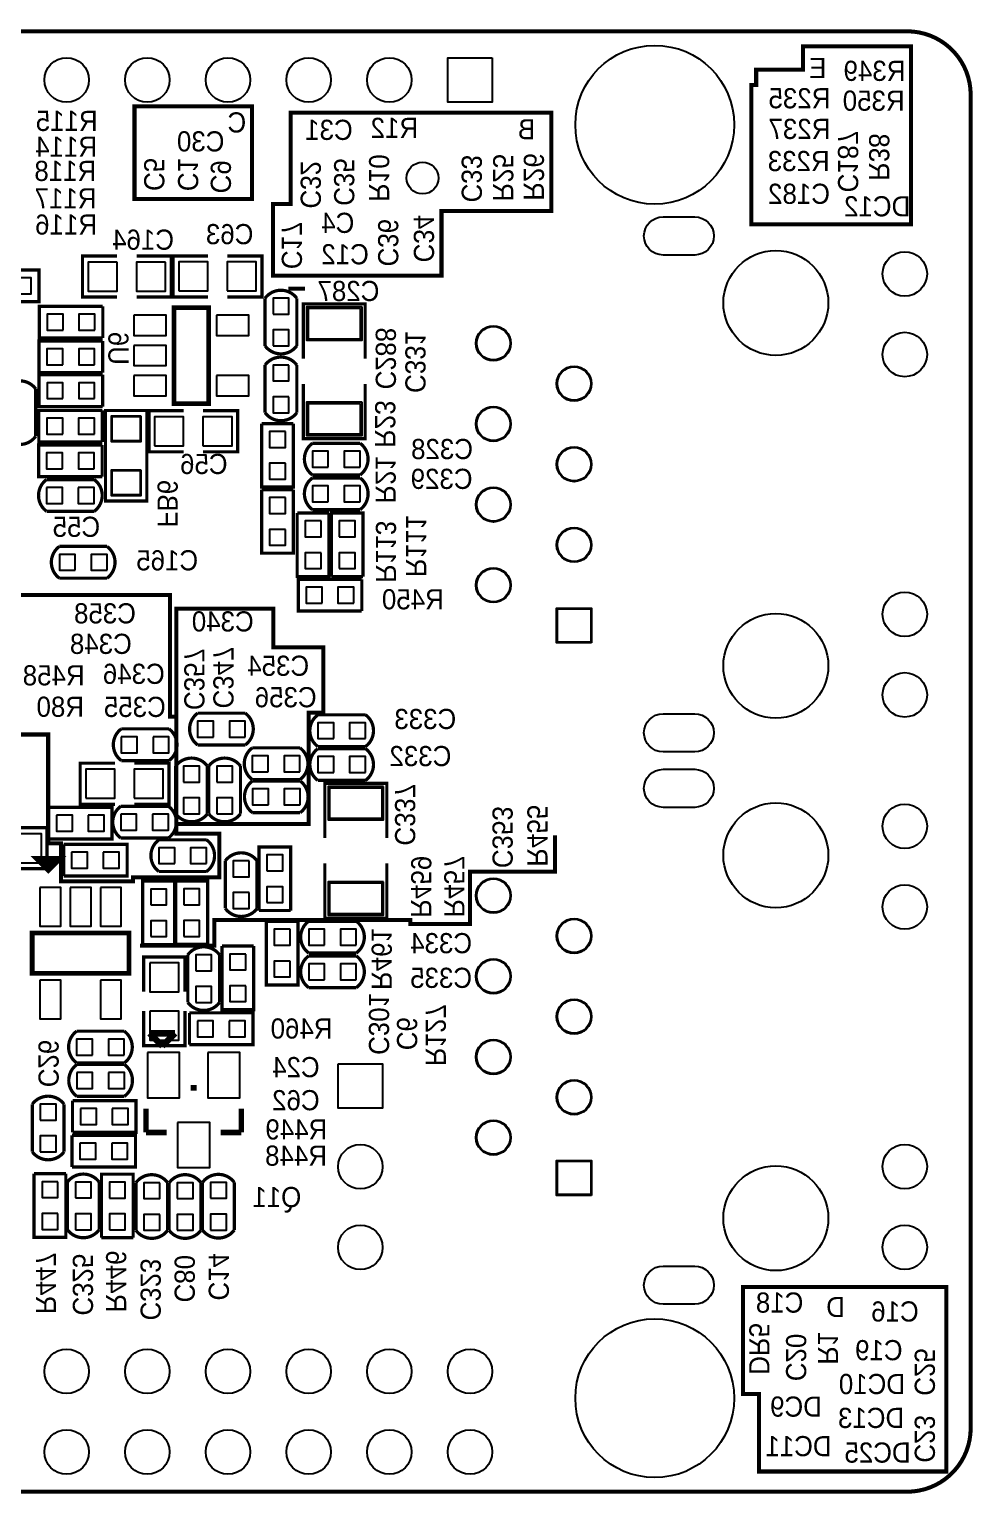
# Model space of a CAD drawing. Extents: x -35 to 92, y 44 to 90.
# Drawn here: x 62.47 to 92.17, y 43.88 to 90.01 of the extents above; entities that cross this region are included whole.
import ezdxf
from ezdxf.enums import TextEntityAlignment as Align

# ---------------------------------------------------------------- set-up
doc = ezdxf.new("R2010")
doc.units = 0
doc.header["$MEASUREMENT"] = 0
for name, color, linetype in [('BG_OUTLINE', 254, 'CONTINUOUS'), ('BG_SILKSCREEN_BOTTOM', 85, 'CONTINUOUS'), ('PG_SILKSCREEN_BOTTOM', 171, 'CONTINUOUS'), ('PIN_BOTTOM', 5, 'CONTINUOUS'), ('PIN_PASTEMASK_BOTTOM', 85, 'CONTINUOUS'), ('RD_SILKSCREEN_BOTTOM', 142, 'CONTINUOUS')]:
    doc.layers.add(name, color=color, linetype=linetype)

msp = doc.modelspace()

# ---------------------------------------------------------------- linework, layer by layer
at = {"layer": 'BG_OUTLINE', "const_width": 0.127}
msp.add_lwpolyline([(39.105, 89.948), (90.105, 89.948, -0.414214), (92.105, 87.948), (92.105, 45.948, -0.414214), (90.105, 43.948), (39.105, 43.948, -0.414214), (37.105, 45.948), (37.105, 87.948, -0.414214), (39.105, 89.948)], format="xyb", dxfattribs=at)
msp.add_lwpolyline([(90.105, 89.948), (39.105, 89.948)], dxfattribs=at)
at = {"layer": 'BG_SILKSCREEN_BOTTOM', "const_width": 0.127}
for points in [[(85.352, 88.259), (85.2, 88.259), (85.2, 83.865), (90.229, 83.865), (90.229, 89.478), (86.825, 89.478), (86.825, 88.742), (85.352, 88.742), (85.352, 88.259)], [(66.747, 87.586), (69.477, 87.586), (69.477, 84.665), (65.782, 84.665), (65.782, 87.586), (66.747, 87.586)], [(72.881, 87.383), (78.901, 87.383), (78.901, 84.284), (75.446, 84.284), (75.446, 82.252), (70.138, 82.252), (70.138, 84.513), (70.696, 84.513), (70.696, 87.383), (72.881, 87.383)], [(70.62, 81.846), (71.154, 81.846)], [(68.068, 63.304), (65.731, 63.304), (65.731, 63.177), (63.47, 63.177), (63.47, 64.37), (63.064, 64.37), (63.064, 67.799), (61.743, 67.799), (61.743, 72.194), (66.899, 72.194), (66.899, 68.358), (67.102, 68.358), (67.102, 64.675), (68.449, 64.675), (68.449, 63.304), (68.068, 63.304)], [(67.28, 71.762), (70.15, 71.762), (70.15, 70.543), (71.725, 70.543), (71.725, 68.485), (71.268, 68.485), (71.268, 64.98), (67.102, 64.98), (67.102, 71.762), (67.28, 71.762)], [(65.959, 61.145), (68.296, 61.145), (68.296, 61.957), (74.468, 61.957), (74.468, 61.83), (76.348, 61.83), (76.348, 63.481), (79.015, 63.481), (79.015, 64.624)], [(85.213, 50.4), (91.334, 50.4), (91.334, 44.584), (85.441, 44.584), (85.441, 47.022), (84.933, 47.022), (84.933, 50.4), (85.213, 50.4)]]:
    msp.add_lwpolyline(points, dxfattribs=at)
at = {"layer": 'PG_SILKSCREEN_BOTTOM'}
for points, const_width in [([(65.236, 81.576), (64.144, 81.576), (64.144, 82.872), (65.236, 82.872)], 0.102), ([(65.846, 81.576), (66.938, 81.576), (66.938, 82.872), (65.846, 82.872)], 0.102), ([(68.091, 82.874), (66.999, 82.874), (66.999, 81.578), (68.091, 81.578)], 0.102), ([(68.7, 82.874), (69.793, 82.874), (69.793, 81.578), (68.7, 81.578)], 0.102), ([(60.775, 82.43), (62.775, 82.43), (62.775, 81.431), (60.775, 81.431)], 0.102), ([(64.784, 80.289), (62.784, 80.289), (62.784, 81.289), (64.784, 81.289)], 0.102), ([(64.784, 81.289), (64.784, 80.289)], 0.102), ([(67.022, 78.223), (68.114, 78.223), (68.114, 81.246), (67.022, 81.246), (67.022, 78.223)], 0.15), ([(69.892, 80.04), (69.892, 81.54)], 0.102), ([(70.891, 81.54), (70.891, 80.04)], 0.102), ([(73.045, 79.64), (73.045, 81.365), (71.095, 81.365), (71.095, 79.64)], 0.1), ([(64.777, 79.197), (62.777, 79.197), (62.777, 80.197), (64.777, 80.197)], 0.102), ([(64.777, 80.197), (64.777, 79.197)], 0.102), ([(69.892, 77.935), (69.892, 79.435)], 0.102), ([(70.892, 79.435), (70.892, 77.935)], 0.102), ([(64.778, 78.13), (62.778, 78.13), (62.778, 79.13), (64.778, 79.13)], 0.102), ([(64.778, 79.13), (64.778, 78.13)], 0.102), ([(71.095, 78.84), (71.095, 77.115), (73.045, 77.115), (73.045, 78.84)], 0.1), ([(62.669, 78.687), (62.669, 77.187)], 0.102), ([(64.771, 77.013), (62.771, 77.013), (62.771, 78.012), (64.771, 78.012)], 0.102), ([(64.771, 78.012), (64.771, 77.013)], 0.102), ([(64.868, 78.005), (64.868, 75.155), (66.168, 75.155), (66.168, 78.005), (64.868, 78.005)], 0.1), ([(67.329, 77.997), (66.237, 77.997), (66.237, 76.702), (67.329, 76.702)], 0.102), ([(67.938, 77.997), (69.031, 77.997), (69.031, 76.702), (67.938, 76.702)], 0.102), ([(69.784, 77.591), (70.784, 77.591)], 0.102), ([(70.784, 77.591), (70.784, 75.591), (69.784, 75.591), (69.784, 77.591)], 0.102), ([(64.765, 75.92), (62.765, 75.92), (62.765, 76.92), (64.765, 76.92)], 0.102), ([(64.765, 76.92), (64.765, 75.92)], 0.102), ([(71.383, 76.973), (72.883, 76.973)], 0.102), ([(63.013, 75.829), (64.513, 75.829)], 0.102), ([(72.883, 75.974), (71.383, 75.974)], 0.102), ([(71.383, 75.881), (72.883, 75.881)], 0.102), ([(69.784, 75.51), (70.784, 75.51)], 0.102), ([(70.784, 75.51), (70.784, 73.51), (69.784, 73.51), (69.784, 75.51)], 0.102), ([(64.513, 74.829), (63.013, 74.829)], 0.102), ([(70.904, 74.776), (71.903, 74.776)], 0.102), ([(71.903, 74.776), (71.903, 72.776), (70.904, 72.776), (70.904, 74.776)], 0.102), ([(72.883, 74.881), (71.383, 74.881)], 0.102), ([(71.979, 72.774), (71.979, 74.774), (72.978, 74.774), (72.978, 72.774)], 0.102), ([(63.417, 73.722), (64.917, 73.722)], 0.102), ([(64.917, 72.722), (63.417, 72.722)], 0.102), ([(72.937, 71.686), (70.937, 71.686), (70.937, 72.685), (72.937, 72.685)], 0.102), ([(72.978, 72.774), (71.979, 72.774)], 0.102), ([(72.937, 72.685), (72.937, 71.686)], 0.102), ([(67.769, 68.47), (69.269, 68.47)], 0.102), ([(71.554, 68.419), (73.054, 68.419)], 0.102), ([(65.367, 67.976), (66.867, 67.976)], 0.102), ([(69.269, 67.47), (67.769, 67.47)], 0.102), ([(69.49, 67.378), (70.99, 67.378)], 0.102), ([(73.054, 67.419), (71.554, 67.419)], 0.102), ([(71.554, 67.352), (73.054, 67.352)], 0.102), ([(65.165, 66.895), (64.073, 66.895), (64.073, 65.6), (65.165, 65.6)], 0.102), ([(66.867, 66.977), (65.367, 66.977)], 0.102), ([(65.774, 66.895), (66.867, 66.895), (66.867, 65.6), (65.774, 65.6)], 0.102), ([(67.078, 65.302), (67.078, 66.803)], 0.102), ([(68.078, 66.803), (68.078, 65.302)], 0.102), ([(68.119, 65.302), (68.119, 66.803)], 0.102), ([(69.119, 66.803), (69.119, 65.302)], 0.102), ([(70.99, 66.378), (69.49, 66.378)], 0.102), ([(69.496, 66.336), (70.996, 66.336)], 0.102), ([(73.054, 66.353), (71.554, 66.353)], 0.102), ([(73.725, 64.536), (73.725, 66.261), (71.775, 66.261), (71.775, 64.536)], 0.1), ([(63.075, 64.508), (63.075, 65.508)], 0.102), ([(63.075, 65.508), (65.075, 65.508), (65.075, 64.508), (63.075, 64.508)], 0.102), ([(65.349, 65.538), (66.849, 65.538)], 0.102), ([(70.996, 65.337), (69.496, 65.337)], 0.102), ([(61.939, 64.864), (63.031, 64.864), (63.031, 63.569), (61.939, 63.569)], 0.102), ([(66.849, 64.538), (65.349, 64.538)], 0.102), ([(63.551, 63.34), (63.551, 64.339)], 0.102), ([(63.551, 64.339), (65.551, 64.339), (65.551, 63.34), (63.551, 63.34)], 0.102), ([(66.55, 64.482), (68.05, 64.482)], 0.102), ([(69.699, 62.254), (69.699, 64.254), (70.699, 64.254), (70.699, 62.254)], 0.102), ([(63.071, 63.514), (62.69, 63.895), (63.452, 63.895), (63.071, 63.514), (62.817, 63.768), (63.325, 63.768), (63.198, 63.641), (62.944, 63.641)], 0.152), ([(68.642, 62.319), (68.642, 63.82)], 0.102), ([(69.641, 63.82), (69.641, 62.319)], 0.102), ([(71.775, 63.736), (71.775, 62.011), (73.725, 62.011), (73.725, 63.736)], 0.1), ([(66.041, 61.181), (66.041, 63.181), (67.041, 63.181), (67.041, 61.181)], 0.102), ([(68.05, 63.482), (66.55, 63.482)], 0.102), ([(67.083, 61.187), (67.083, 63.187), (68.082, 63.187), (68.082, 61.187)], 0.102), ([(70.699, 62.254), (69.699, 62.254)], 0.102), ([(69.932, 61.912), (70.932, 61.912)], 0.102), ([(70.932, 61.912), (70.932, 59.912), (69.932, 59.912), (69.932, 61.912)], 0.102), ([(71.265, 61.917), (72.765, 61.917)], 0.102), ([(62.563, 60.275), (65.611, 60.275), (65.611, 61.545), (62.563, 61.545), (62.563, 60.275)], 0.152), ([(67.041, 61.181), (66.041, 61.181)], 0.102), ([(68.082, 61.187), (67.083, 61.187)], 0.102), ([(67.46, 59.359), (67.46, 60.859)], 0.102), ([(68.46, 60.859), (68.46, 59.359)], 0.102), ([(68.535, 61.134), (69.535, 61.134)], 0.102), ([(69.535, 61.134), (69.535, 59.134), (68.535, 59.134), (68.535, 61.134)], 0.102), ([(72.765, 60.917), (71.265, 60.917)], 0.102), ([(67.369, 59.697), (67.369, 60.789), (66.074, 60.789), (66.074, 59.697)], 0.102), ([(71.265, 60.825), (72.765, 60.825)], 0.102), ([(72.765, 59.825), (71.265, 59.825)], 0.102), ([(67.369, 59.087), (67.369, 57.995), (66.074, 57.995), (66.074, 59.087)], 0.102), ([(67.513, 58.031), (67.513, 59.031)], 0.102), ([(67.513, 59.031), (69.513, 59.031), (69.513, 58.031), (67.513, 58.031)], 0.102), ([(63.96, 58.453), (65.46, 58.453)], 0.102), ([(66.258, 58.386), (67.058, 58.386)], 0.2), ([(66.658, 57.986), (66.258, 58.386)], 0.2), ([(67.058, 58.386), (66.658, 57.986)], 0.2), ([(65.46, 57.453), (63.96, 57.453)], 0.102), ([(63.965, 57.403), (65.465, 57.403)], 0.102), ([(67.545, 56.666), (67.744, 56.666)], 0.178), ([(63.831, 55.267), (63.831, 56.266)], 0.102), ([(63.831, 56.266), (65.831, 56.266), (65.831, 55.267), (63.831, 55.267)], 0.102), ([(65.465, 56.403), (63.965, 56.403)], 0.102), ([(62.564, 54.654), (62.564, 56.154)], 0.102), ([(63.564, 56.154), (63.564, 54.654)], 0.102), ([(66.144, 56.015), (66.144, 55.266)], 0.178), ([(69.145, 55.266), (69.145, 56.015)], 0.178), ([(66.144, 55.266), (66.794, 55.266)], 0.178), ([(68.495, 55.266), (69.145, 55.266)], 0.178), ([(63.814, 54.175), (63.814, 55.174)], 0.102), ([(63.814, 55.174), (65.814, 55.174), (65.814, 54.175), (63.814, 54.175)], 0.102), ([(62.621, 53.962), (63.621, 53.962)], 0.102), ([(63.621, 53.962), (63.621, 51.962), (62.621, 51.962), (62.621, 53.962)], 0.102), ([(64.742, 51.949), (64.742, 53.949), (65.741, 53.949), (65.741, 51.949)], 0.102), ([(63.67, 52.2), (63.67, 53.7)], 0.102), ([(64.67, 53.7), (64.67, 52.2)], 0.102), ([(65.826, 52.181), (65.826, 53.681)], 0.102), ([(66.826, 53.681), (66.826, 52.181)], 0.102), ([(66.874, 52.181), (66.874, 53.681)], 0.102), ([(67.874, 53.681), (67.874, 52.181)], 0.102), ([(67.923, 52.19), (67.923, 53.691)], 0.102), ([(68.923, 53.691), (68.923, 52.19)], 0.102), ([(65.741, 51.949), (64.742, 51.949)], 0.102)]:
    msp.add_lwpolyline(points, dxfattribs=dict(at, const_width=const_width))
at = {"layer": 'PG_SILKSCREEN_BOTTOM', "const_width": 0.102}
for points in [[(70.891, 81.54, 0.504954), (69.892, 81.54)], [(70.891, 80.04, -0.503899), (69.892, 80.04)], [(69.892, 79.435, -0.503899), (70.892, 79.435)], [(61.669, 78.687, -0.503899), (62.669, 78.687)], [(69.892, 77.935, 0.504954), (70.892, 77.935)], [(61.669, 77.187, 0.504954), (62.669, 77.187)], [(71.383, 76.973, 0.504954), (71.383, 75.974)], [(72.883, 76.973, -0.503899), (72.883, 75.974)], [(63.013, 74.829, -0.503899), (63.013, 75.829)], [(64.513, 74.829, 0.504954), (64.513, 75.829)], [(71.383, 75.881, 0.504954), (71.383, 74.881)], [(72.883, 75.881, -0.503899), (72.883, 74.881)], [(63.417, 73.722, 0.504954), (63.417, 72.722)], [(64.917, 73.722, -0.503899), (64.917, 72.722)], [(67.769, 68.47, 0.504954), (67.769, 67.47)], [(69.269, 68.47, -0.503899), (69.269, 67.47)], [(71.554, 68.419, 0.504954), (71.554, 67.419)], [(73.054, 68.419, -0.503899), (73.054, 67.419)], [(65.367, 66.977, -0.503899), (65.367, 67.976)], [(66.867, 66.977, 0.504954), (66.867, 67.976)], [(69.49, 67.378, 0.504954), (69.49, 66.378)], [(70.99, 67.378, -0.503899), (70.99, 66.378)], [(71.554, 67.352, 0.504954), (71.554, 66.353)], [(73.054, 67.352, -0.503899), (73.054, 66.353)], [(68.078, 66.803, 0.504954), (67.078, 66.803)], [(69.119, 66.803, 0.504954), (68.119, 66.803)], [(69.496, 66.336, 0.504954), (69.496, 65.337)], [(70.996, 66.336, -0.503899), (70.996, 65.337)], [(65.349, 64.538, -0.503899), (65.349, 65.538)], [(66.849, 64.538, 0.504954), (66.849, 65.538)], [(68.078, 65.302, -0.503899), (67.078, 65.302)], [(69.119, 65.302, -0.503899), (68.119, 65.302)], [(66.55, 64.482, 0.504954), (66.55, 63.482)], [(68.05, 64.482, -0.503899), (68.05, 63.482)], [(68.642, 63.82, -0.503899), (69.641, 63.82)], [(68.642, 62.319, 0.504954), (69.641, 62.319)], [(71.265, 61.917, 0.504954), (71.265, 60.917)], [(72.765, 61.917, -0.503899), (72.765, 60.917)], [(68.46, 60.859, 0.504966), (67.46, 60.859)], [(71.265, 60.825, 0.504954), (71.265, 59.825)], [(72.765, 60.825, -0.503899), (72.765, 59.825)], [(68.46, 59.359, -0.503908), (67.46, 59.359)], [(63.96, 58.453, 0.504951), (63.96, 57.453)], [(65.46, 58.453, -0.503899), (65.46, 57.453)], [(63.965, 56.403, -0.503899), (63.965, 57.403)], [(65.465, 56.403, 0.504954), (65.465, 57.403)], [(63.564, 56.154, 0.504954), (62.564, 56.154)], [(63.564, 54.654, -0.503899), (62.564, 54.654)], [(64.67, 53.7, 0.504954), (63.67, 53.7)], [(65.826, 53.681, -0.503899), (66.826, 53.681)], [(67.874, 53.681, 0.504954), (66.874, 53.681)], [(68.923, 53.691, 0.504954), (67.923, 53.691)], [(64.67, 52.2, -0.503899), (63.67, 52.2)], [(65.826, 52.181, 0.504954), (66.826, 52.181)], [(67.874, 52.181, -0.503899), (66.874, 52.181)], [(68.923, 52.19, -0.503899), (67.923, 52.19)]]:
    msp.add_lwpolyline(points, format="xyb", dxfattribs=at)
at = {"layer": 'PG_SILKSCREEN_BOTTOM'}
msp.add_lwpolyline([(63.071, 63.577), (62.817, 63.831), (63.325, 63.831)], close=True, dxfattribs=at)
at = {"layer": 'PIN_BOTTOM'}
for points in [[(77.045, 89.117), (77.045, 87.717), (75.645, 87.717), (75.645, 89.117)], [(65.236, 82.681), (64.322, 82.681), (64.322, 81.767), (65.236, 81.767)], [(66.76, 82.681), (65.846, 82.681), (65.846, 81.767), (66.76, 81.767)], [(67.176, 81.769), (68.091, 81.769), (68.091, 82.683), (67.176, 82.683)], [(68.7, 81.769), (69.615, 81.769), (69.615, 82.683), (68.7, 82.683)], [(62.025, 82.181), (62.025, 81.681), (62.525, 81.681), (62.525, 82.181)], [(70.142, 81.04), (70.642, 81.04), (70.642, 81.54), (70.142, 81.54)], [(72.945, 81.265), (71.195, 81.265), (71.195, 80.215), (72.945, 80.215)], [(63.534, 80.539), (63.534, 81.039), (63.034, 81.039), (63.034, 80.539)], [(64.533, 80.539), (64.533, 81.039), (64.033, 81.039), (64.033, 80.539)], [(65.76, 81.002), (65.76, 80.367), (66.776, 80.367), (66.776, 81.002)], [(68.36, 81.002), (68.36, 80.367), (69.376, 80.367), (69.376, 81.002)], [(70.142, 80.04), (70.642, 80.04), (70.642, 80.54), (70.142, 80.54)], [(63.527, 79.447), (63.527, 79.947), (63.027, 79.947), (63.027, 79.447)], [(64.527, 79.447), (64.527, 79.947), (64.027, 79.947), (64.027, 79.447)], [(65.76, 80.052), (65.76, 79.417), (66.776, 79.417), (66.776, 80.052)], [(70.642, 79.435), (70.142, 79.435), (70.142, 78.935), (70.642, 78.935)], [(63.528, 78.38), (63.528, 78.88), (63.028, 78.88), (63.028, 78.38)], [(64.528, 78.38), (64.528, 78.88), (64.028, 78.88), (64.028, 78.38)], [(65.76, 79.102), (65.76, 78.467), (66.776, 78.467), (66.776, 79.102)], [(68.36, 79.102), (68.36, 78.467), (69.376, 78.467), (69.376, 79.102)], [(70.642, 78.435), (70.142, 78.435), (70.142, 77.935), (70.642, 77.935)], [(72.945, 78.265), (71.195, 78.265), (71.195, 77.215), (72.945, 77.215)], [(63.522, 77.262), (63.522, 77.762), (63.022, 77.762), (63.022, 77.262)], [(64.521, 77.262), (64.521, 77.762), (64.021, 77.762), (64.021, 77.262)], [(65.993, 77.83), (65.043, 77.83), (65.043, 77.03), (65.993, 77.03)], [(66.414, 76.892), (67.329, 76.892), (67.329, 77.807), (66.414, 77.807)], [(67.938, 76.892), (68.853, 76.892), (68.853, 77.807), (67.938, 77.807)], [(70.534, 77.341), (70.034, 77.341), (70.034, 76.841), (70.534, 76.841)], [(63.515, 76.17), (63.515, 76.67), (63.015, 76.67), (63.015, 76.17)], [(64.515, 76.17), (64.515, 76.67), (64.015, 76.67), (64.015, 76.17)], [(71.883, 76.223), (71.883, 76.723), (71.383, 76.723), (71.383, 76.223)], [(72.883, 76.223), (72.883, 76.723), (72.383, 76.723), (72.383, 76.223)], [(65.993, 76.13), (65.043, 76.13), (65.043, 75.33), (65.993, 75.33)], [(70.534, 76.341), (70.034, 76.341), (70.034, 75.841), (70.534, 75.841)], [(63.013, 75.579), (63.013, 75.079), (63.513, 75.079), (63.513, 75.579)], [(64.013, 75.579), (64.013, 75.079), (64.513, 75.079), (64.513, 75.579)], [(70.534, 75.26), (70.034, 75.26), (70.034, 74.76), (70.534, 74.76)], [(71.883, 75.131), (71.883, 75.631), (71.383, 75.631), (71.383, 75.131)], [(72.883, 75.131), (72.883, 75.631), (72.383, 75.631), (72.383, 75.131)], [(71.654, 74.526), (71.154, 74.526), (71.154, 74.026), (71.654, 74.026)], [(72.229, 74.024), (72.729, 74.024), (72.729, 74.524), (72.229, 74.524)], [(70.534, 74.26), (70.034, 74.26), (70.034, 73.76), (70.534, 73.76)], [(63.917, 72.972), (63.917, 73.472), (63.417, 73.472), (63.417, 72.972)], [(64.917, 72.972), (64.917, 73.472), (64.417, 73.472), (64.417, 72.972)], [(71.654, 73.526), (71.154, 73.526), (71.154, 73.026), (71.654, 73.026)], [(72.229, 73.024), (72.729, 73.024), (72.729, 73.524), (72.229, 73.524)], [(71.688, 71.935), (71.688, 72.435), (71.188, 72.435), (71.188, 71.935)], [(72.687, 71.935), (72.687, 72.435), (72.187, 72.435), (72.187, 71.935)], [(80.171, 70.682), (79.071, 70.682), (79.071, 71.782), (80.171, 71.782)], [(68.269, 67.72), (68.269, 68.22), (67.769, 68.22), (67.769, 67.72)], [(69.269, 67.72), (69.269, 68.22), (68.769, 68.22), (68.769, 67.72)], [(72.054, 67.669), (72.054, 68.169), (71.554, 68.169), (71.554, 67.669)], [(73.054, 67.669), (73.054, 68.169), (72.554, 68.169), (72.554, 67.669)], [(65.367, 67.726), (65.367, 67.226), (65.867, 67.226), (65.867, 67.726)], [(66.367, 67.726), (66.367, 67.226), (66.867, 67.226), (66.867, 67.726)], [(69.99, 66.628), (69.99, 67.128), (69.49, 67.128), (69.49, 66.628)], [(70.99, 66.628), (70.99, 67.128), (70.49, 67.128), (70.49, 66.628)], [(72.054, 66.603), (72.054, 67.103), (71.554, 67.103), (71.554, 66.603)], [(73.054, 66.603), (73.054, 67.103), (72.554, 67.103), (72.554, 66.603)], [(64.25, 65.79), (65.165, 65.79), (65.165, 66.705), (64.25, 66.705)], [(65.774, 65.79), (66.689, 65.79), (66.689, 66.705), (65.774, 66.705)], [(67.328, 66.302), (67.828, 66.302), (67.828, 66.802), (67.328, 66.802)], [(68.369, 66.302), (68.869, 66.302), (68.869, 66.802), (68.369, 66.802)], [(69.997, 65.587), (69.997, 66.087), (69.497, 66.087), (69.497, 65.587)], [(70.996, 65.587), (70.996, 66.087), (70.496, 66.087), (70.496, 65.587)], [(73.625, 66.161), (71.875, 66.161), (71.875, 65.111), (73.625, 65.111)], [(67.328, 65.303), (67.828, 65.303), (67.828, 65.803), (67.328, 65.803)], [(68.369, 65.303), (68.869, 65.303), (68.869, 65.803), (68.369, 65.803)], [(63.325, 65.258), (63.325, 64.758), (63.825, 64.758), (63.825, 65.258)], [(64.324, 65.258), (64.324, 64.758), (64.824, 64.758), (64.824, 65.258)], [(65.349, 65.288), (65.349, 64.788), (65.849, 64.788), (65.849, 65.288)], [(66.348, 65.288), (66.348, 64.788), (66.848, 64.788), (66.848, 65.288)], [(61.939, 63.759), (62.853, 63.759), (62.853, 64.673), (61.939, 64.673)], [(67.05, 63.732), (67.05, 64.232), (66.55, 64.232), (66.55, 63.732)], [(68.05, 63.732), (68.05, 64.232), (67.55, 64.232), (67.55, 63.732)], [(63.801, 64.09), (63.801, 63.59), (64.301, 63.59), (64.301, 64.09)], [(64.8, 64.09), (64.8, 63.59), (65.3, 63.59), (65.3, 64.09)], [(69.391, 63.819), (68.891, 63.819), (68.891, 63.319), (69.391, 63.319)], [(69.949, 63.504), (70.449, 63.504), (70.449, 64.004), (69.949, 64.004)], [(62.807, 62.981), (62.807, 61.761), (63.467, 61.761), (63.467, 62.981)], [(63.757, 62.981), (63.757, 61.761), (64.417, 61.761), (64.417, 62.981)], [(64.707, 62.981), (64.707, 61.761), (65.367, 61.761), (65.367, 62.981)], [(66.291, 62.43), (66.791, 62.43), (66.791, 62.93), (66.291, 62.93)], [(67.332, 62.437), (67.832, 62.437), (67.832, 62.937), (67.332, 62.937)], [(69.391, 62.82), (68.891, 62.82), (68.891, 62.32), (69.391, 62.32)], [(69.949, 62.504), (70.449, 62.504), (70.449, 63.004), (69.949, 63.004)], [(73.625, 63.161), (71.875, 63.161), (71.875, 62.111), (73.625, 62.111)], [(66.291, 61.431), (66.791, 61.431), (66.791, 61.931), (66.291, 61.931)], [(67.332, 61.437), (67.832, 61.437), (67.832, 61.937), (67.332, 61.937)], [(70.682, 61.662), (70.182, 61.662), (70.182, 61.162), (70.682, 61.162)], [(71.765, 61.167), (71.765, 61.667), (71.265, 61.667), (71.265, 61.167)], [(72.765, 61.167), (72.765, 61.667), (72.265, 61.667), (72.265, 61.167)], [(66.264, 60.611), (66.264, 59.697), (67.179, 59.697), (67.179, 60.611)], [(67.71, 60.359), (68.21, 60.359), (68.21, 60.859), (67.71, 60.859)], [(69.285, 60.884), (68.785, 60.884), (68.785, 60.384), (69.285, 60.384)], [(70.682, 60.662), (70.182, 60.662), (70.182, 60.162), (70.682, 60.162)], [(71.765, 60.075), (71.765, 60.575), (71.265, 60.575), (71.265, 60.075)], [(72.765, 60.075), (72.765, 60.575), (72.265, 60.575), (72.265, 60.075)], [(62.807, 60.06), (62.807, 58.84), (63.467, 58.84), (63.467, 60.06)], [(64.707, 60.06), (64.707, 58.84), (65.367, 58.84), (65.367, 60.06)], [(67.71, 59.359), (68.21, 59.359), (68.21, 59.859), (67.71, 59.859)], [(69.285, 59.884), (68.785, 59.884), (68.785, 59.384), (69.285, 59.384)], [(66.264, 59.087), (66.264, 58.173), (67.179, 58.173), (67.179, 59.087)], [(67.763, 58.781), (67.763, 58.281), (68.263, 58.281), (68.263, 58.781)], [(68.763, 58.781), (68.763, 58.281), (69.263, 58.281), (69.263, 58.781)], [(64.46, 57.703), (64.46, 58.203), (63.96, 58.203), (63.96, 57.703)], [(65.46, 57.703), (65.46, 58.203), (64.96, 58.203), (64.96, 57.703)], [(66.187, 57.778), (66.187, 56.355), (67.203, 56.355), (67.203, 57.778)], [(68.087, 57.778), (68.087, 56.355), (69.103, 56.355), (69.103, 57.778)], [(72.194, 57.424), (73.594, 57.424), (73.594, 56.024), (72.194, 56.024)], [(63.965, 57.153), (63.965, 56.653), (64.465, 56.653), (64.465, 57.153)], [(64.965, 57.153), (64.965, 56.653), (65.465, 56.653), (65.465, 57.153)], [(62.814, 55.654), (63.314, 55.654), (63.314, 56.154), (62.814, 56.154)], [(64.081, 56.017), (64.081, 55.517), (64.581, 55.517), (64.581, 56.017)], [(65.081, 56.017), (65.081, 55.517), (65.581, 55.517), (65.581, 56.017)], [(67.137, 55.578), (67.137, 54.155), (68.153, 54.155), (68.153, 55.578)], [(62.814, 54.654), (63.314, 54.654), (63.314, 55.154), (62.814, 55.154)], [(64.064, 54.924), (64.064, 54.424), (64.564, 54.424), (64.564, 54.924)], [(65.064, 54.924), (65.064, 54.424), (65.564, 54.424), (65.564, 54.924)], [(80.171, 53.283), (79.071, 53.283), (79.071, 54.383), (80.171, 54.383)], [(63.371, 53.712), (62.871, 53.712), (62.871, 53.212), (63.371, 53.212)], [(63.92, 53.2), (64.42, 53.2), (64.42, 53.7), (63.92, 53.7)], [(64.991, 53.199), (65.491, 53.199), (65.491, 53.699), (64.991, 53.699)], [(66.576, 53.681), (66.076, 53.681), (66.076, 53.181), (66.576, 53.181)], [(67.124, 53.181), (67.624, 53.181), (67.624, 53.681), (67.124, 53.681)], [(68.173, 53.19), (68.673, 53.19), (68.673, 53.69), (68.173, 53.69)], [(63.371, 52.712), (62.871, 52.712), (62.871, 52.212), (63.371, 52.212)], [(63.92, 52.2), (64.42, 52.2), (64.42, 52.7), (63.92, 52.7)], [(64.991, 52.199), (65.491, 52.199), (65.491, 52.699), (64.991, 52.699)], [(66.576, 52.681), (66.076, 52.681), (66.076, 52.181), (66.576, 52.181)], [(67.124, 52.181), (67.624, 52.181), (67.624, 52.681), (67.124, 52.681)], [(68.173, 52.191), (68.673, 52.191), (68.673, 52.691), (68.173, 52.691)]]:
    msp.add_lwpolyline(points, close=True, dxfattribs=at)
for points in [[(82.421, 84.102), (83.421, 84.102, -1), (83.421, 82.902), (82.421, 82.902, -1)], [(82.421, 68.452), (83.421, 68.452, -1), (83.421, 67.252), (82.421, 67.252, -1)], [(82.421, 66.703), (83.421, 66.703, -1), (83.421, 65.503), (82.421, 65.503, -1)], [(82.421, 51.053), (83.421, 51.053, -1), (83.421, 49.853), (82.421, 49.853, -1)]]:
    msp.add_lwpolyline(points, format="xyb", close=True, dxfattribs=at)
for centre, radius in [((82.16, 87.004), 2.5), ((63.645, 88.417), 0.7), ((66.185, 88.417), 0.7), ((68.725, 88.417), 0.7), ((71.265, 88.417), 0.7), ((73.805, 88.417), 0.7), ((74.849, 85.325), 0.5), ((85.971, 81.392), 1.651), ((90.031, 82.307), 0.7), ((77.081, 80.122), 0.55), ((90.031, 79.767), 0.7), ((79.621, 78.852), 0.55), ((77.081, 77.582), 0.55), ((79.621, 76.312), 0.55), ((77.081, 75.042), 0.55), ((79.621, 73.772), 0.55), ((77.081, 72.502), 0.55), ((90.031, 71.587), 0.7), ((85.971, 69.962), 1.651), ((90.031, 69.047), 0.7), ((85.971, 63.993), 1.651), ((90.031, 64.908), 0.7), ((77.081, 62.723), 0.55), ((90.031, 62.368), 0.7), ((79.621, 61.453), 0.55), ((77.081, 60.183), 0.55), ((79.621, 58.913), 0.55), ((77.081, 57.643), 0.55), ((79.621, 56.373), 0.55), ((77.081, 55.103), 0.55), ((72.894, 54.184), 0.7), ((90.031, 54.188), 0.7), ((85.971, 52.563), 1.651), ((72.894, 51.644), 0.7), ((90.031, 51.648), 0.7), ((82.16, 46.893), 2.5), ((63.645, 47.739), 0.7), ((66.185, 47.739), 0.7), ((68.725, 47.739), 0.7), ((71.265, 47.739), 0.7), ((73.805, 47.739), 0.7), ((76.345, 47.739), 0.7), ((63.645, 45.199), 0.7), ((66.185, 45.199), 0.7), ((68.725, 45.199), 0.7), ((71.265, 45.199), 0.7), ((73.805, 45.199), 0.7), ((76.345, 45.199), 0.7)]:
    msp.add_circle(centre, radius, dxfattribs=at)
at = {"layer": 'PIN_PASTEMASK_BOTTOM'}
for points in [[(65.236, 82.681), (64.322, 82.681), (64.322, 81.767), (65.236, 81.767)], [(66.76, 82.681), (65.846, 82.681), (65.846, 81.767), (66.76, 81.767)], [(67.176, 81.769), (68.091, 81.769), (68.091, 82.683), (67.176, 82.683)], [(68.7, 81.769), (69.615, 81.769), (69.615, 82.683), (68.7, 82.683)], [(62.025, 82.181), (62.025, 81.681), (62.525, 81.681), (62.525, 82.181)], [(70.142, 81.04), (70.642, 81.04), (70.642, 81.54), (70.142, 81.54)], [(72.895, 81.215), (71.245, 81.215), (71.245, 80.265), (72.895, 80.265)], [(63.534, 80.539), (63.534, 81.039), (63.034, 81.039), (63.034, 80.539)], [(64.533, 80.539), (64.533, 81.039), (64.033, 81.039), (64.033, 80.539)], [(65.76, 81.002), (65.76, 80.367), (66.776, 80.367), (66.776, 81.002)], [(68.36, 81.002), (68.36, 80.367), (69.376, 80.367), (69.376, 81.002)], [(70.142, 80.04), (70.642, 80.04), (70.642, 80.54), (70.142, 80.54)], [(63.527, 79.447), (63.527, 79.947), (63.027, 79.947), (63.027, 79.447)], [(64.527, 79.447), (64.527, 79.947), (64.027, 79.947), (64.027, 79.447)], [(65.76, 80.052), (65.76, 79.417), (66.776, 79.417), (66.776, 80.052)], [(70.642, 79.435), (70.142, 79.435), (70.142, 78.935), (70.642, 78.935)], [(63.528, 78.38), (63.528, 78.88), (63.028, 78.88), (63.028, 78.38)], [(64.528, 78.38), (64.528, 78.88), (64.028, 78.88), (64.028, 78.38)], [(65.76, 79.102), (65.76, 78.467), (66.776, 78.467), (66.776, 79.102)], [(68.36, 79.102), (68.36, 78.467), (69.376, 78.467), (69.376, 79.102)], [(70.642, 78.435), (70.142, 78.435), (70.142, 77.935), (70.642, 77.935)], [(72.895, 78.215), (71.245, 78.215), (71.245, 77.265), (72.895, 77.265)], [(63.522, 77.262), (63.522, 77.762), (63.022, 77.762), (63.022, 77.262)], [(64.521, 77.262), (64.521, 77.762), (64.021, 77.762), (64.021, 77.262)], [(65.968, 77.805), (65.068, 77.805), (65.068, 77.055), (65.968, 77.055)], [(66.414, 76.892), (67.329, 76.892), (67.329, 77.807), (66.414, 77.807)], [(67.938, 76.892), (68.853, 76.892), (68.853, 77.807), (67.938, 77.807)], [(70.534, 77.341), (70.034, 77.341), (70.034, 76.841), (70.534, 76.841)], [(63.515, 76.17), (63.515, 76.67), (63.015, 76.67), (63.015, 76.17)], [(64.515, 76.17), (64.515, 76.67), (64.015, 76.67), (64.015, 76.17)], [(71.883, 76.223), (71.883, 76.723), (71.383, 76.723), (71.383, 76.223)], [(72.883, 76.223), (72.883, 76.723), (72.383, 76.723), (72.383, 76.223)], [(70.534, 76.341), (70.034, 76.341), (70.034, 75.841), (70.534, 75.841)], [(65.968, 76.105), (65.068, 76.105), (65.068, 75.355), (65.968, 75.355)], [(63.013, 75.579), (63.013, 75.079), (63.513, 75.079), (63.513, 75.579)], [(64.013, 75.579), (64.013, 75.079), (64.513, 75.079), (64.513, 75.579)], [(70.534, 75.26), (70.034, 75.26), (70.034, 74.76), (70.534, 74.76)], [(71.883, 75.131), (71.883, 75.631), (71.383, 75.631), (71.383, 75.131)], [(72.883, 75.131), (72.883, 75.631), (72.383, 75.631), (72.383, 75.131)], [(71.654, 74.526), (71.154, 74.526), (71.154, 74.026), (71.654, 74.026)], [(72.229, 74.024), (72.729, 74.024), (72.729, 74.524), (72.229, 74.524)], [(70.534, 74.26), (70.034, 74.26), (70.034, 73.76), (70.534, 73.76)], [(63.917, 72.972), (63.917, 73.472), (63.417, 73.472), (63.417, 72.972)], [(64.917, 72.972), (64.917, 73.472), (64.417, 73.472), (64.417, 72.972)], [(71.654, 73.526), (71.154, 73.526), (71.154, 73.026), (71.654, 73.026)], [(72.229, 73.024), (72.729, 73.024), (72.729, 73.524), (72.229, 73.524)], [(71.688, 71.935), (71.688, 72.435), (71.188, 72.435), (71.188, 71.935)], [(72.687, 71.935), (72.687, 72.435), (72.187, 72.435), (72.187, 71.935)], [(80.146, 70.707), (79.096, 70.707), (79.096, 71.757), (80.146, 71.757)], [(68.269, 67.72), (68.269, 68.22), (67.769, 68.22), (67.769, 67.72)], [(69.269, 67.72), (69.269, 68.22), (68.769, 68.22), (68.769, 67.72)], [(72.054, 67.669), (72.054, 68.169), (71.554, 68.169), (71.554, 67.669)], [(73.054, 67.669), (73.054, 68.169), (72.554, 68.169), (72.554, 67.669)], [(65.367, 67.726), (65.367, 67.226), (65.867, 67.226), (65.867, 67.726)], [(66.367, 67.726), (66.367, 67.226), (66.867, 67.226), (66.867, 67.726)], [(69.99, 66.628), (69.99, 67.128), (69.49, 67.128), (69.49, 66.628)], [(70.99, 66.628), (70.99, 67.128), (70.49, 67.128), (70.49, 66.628)], [(72.054, 66.603), (72.054, 67.103), (71.554, 67.103), (71.554, 66.603)], [(73.054, 66.603), (73.054, 67.103), (72.554, 67.103), (72.554, 66.603)], [(64.25, 65.79), (65.165, 65.79), (65.165, 66.705), (64.25, 66.705)], [(65.774, 65.79), (66.689, 65.79), (66.689, 66.705), (65.774, 66.705)], [(67.328, 66.302), (67.828, 66.302), (67.828, 66.802), (67.328, 66.802)], [(68.369, 66.302), (68.869, 66.302), (68.869, 66.802), (68.369, 66.802)], [(69.997, 65.587), (69.997, 66.087), (69.497, 66.087), (69.497, 65.587)], [(70.996, 65.587), (70.996, 66.087), (70.496, 66.087), (70.496, 65.587)], [(73.575, 66.111), (71.925, 66.111), (71.925, 65.161), (73.575, 65.161)], [(67.328, 65.303), (67.828, 65.303), (67.828, 65.803), (67.328, 65.803)], [(68.369, 65.303), (68.869, 65.303), (68.869, 65.803), (68.369, 65.803)], [(63.325, 65.258), (63.325, 64.758), (63.825, 64.758), (63.825, 65.258)], [(64.324, 65.258), (64.324, 64.758), (64.824, 64.758), (64.824, 65.258)], [(65.349, 65.288), (65.349, 64.788), (65.849, 64.788), (65.849, 65.288)], [(66.348, 65.288), (66.348, 64.788), (66.848, 64.788), (66.848, 65.288)], [(61.939, 63.759), (62.853, 63.759), (62.853, 64.673), (61.939, 64.673)], [(67.05, 63.732), (67.05, 64.232), (66.55, 64.232), (66.55, 63.732)], [(68.05, 63.732), (68.05, 64.232), (67.55, 64.232), (67.55, 63.732)], [(63.801, 64.09), (63.801, 63.59), (64.301, 63.59), (64.301, 64.09)], [(64.8, 64.09), (64.8, 63.59), (65.3, 63.59), (65.3, 64.09)], [(69.391, 63.819), (68.891, 63.819), (68.891, 63.319), (69.391, 63.319)], [(69.949, 63.504), (70.449, 63.504), (70.449, 64.004), (69.949, 64.004)], [(62.807, 62.981), (62.807, 61.761), (63.467, 61.761), (63.467, 62.981)], [(63.757, 62.981), (63.757, 61.761), (64.417, 61.761), (64.417, 62.981)], [(64.707, 62.981), (64.707, 61.761), (65.367, 61.761), (65.367, 62.981)], [(66.291, 62.43), (66.791, 62.43), (66.791, 62.93), (66.291, 62.93)], [(67.332, 62.437), (67.832, 62.437), (67.832, 62.937), (67.332, 62.937)], [(69.391, 62.82), (68.891, 62.82), (68.891, 62.32), (69.391, 62.32)], [(69.949, 62.504), (70.449, 62.504), (70.449, 63.004), (69.949, 63.004)], [(73.575, 63.111), (71.925, 63.111), (71.925, 62.161), (73.575, 62.161)], [(66.291, 61.431), (66.791, 61.431), (66.791, 61.931), (66.291, 61.931)], [(67.332, 61.437), (67.832, 61.437), (67.832, 61.937), (67.332, 61.937)], [(70.682, 61.662), (70.182, 61.662), (70.182, 61.162), (70.682, 61.162)], [(71.765, 61.167), (71.765, 61.667), (71.265, 61.667), (71.265, 61.167)], [(72.765, 61.167), (72.765, 61.667), (72.265, 61.667), (72.265, 61.167)], [(66.264, 60.611), (66.264, 59.697), (67.179, 59.697), (67.179, 60.611)], [(67.71, 60.359), (68.21, 60.359), (68.21, 60.859), (67.71, 60.859)], [(69.285, 60.884), (68.785, 60.884), (68.785, 60.384), (69.285, 60.384)], [(70.682, 60.662), (70.182, 60.662), (70.182, 60.162), (70.682, 60.162)], [(71.765, 60.075), (71.765, 60.575), (71.265, 60.575), (71.265, 60.075)], [(72.765, 60.075), (72.765, 60.575), (72.265, 60.575), (72.265, 60.075)], [(62.807, 60.06), (62.807, 58.84), (63.467, 58.84), (63.467, 60.06)], [(64.707, 60.06), (64.707, 58.84), (65.367, 58.84), (65.367, 60.06)], [(67.71, 59.359), (68.21, 59.359), (68.21, 59.859), (67.71, 59.859)], [(69.285, 59.884), (68.785, 59.884), (68.785, 59.384), (69.285, 59.384)], [(66.264, 59.087), (66.264, 58.173), (67.179, 58.173), (67.179, 59.087)], [(67.763, 58.781), (67.763, 58.281), (68.263, 58.281), (68.263, 58.781)], [(68.763, 58.781), (68.763, 58.281), (69.263, 58.281), (69.263, 58.781)], [(64.46, 57.703), (64.46, 58.203), (63.96, 58.203), (63.96, 57.703)], [(65.46, 57.703), (65.46, 58.203), (64.96, 58.203), (64.96, 57.703)], [(66.187, 57.778), (66.187, 56.355), (67.203, 56.355), (67.203, 57.778)], [(68.087, 57.778), (68.087, 56.355), (69.103, 56.355), (69.103, 57.778)], [(63.965, 57.153), (63.965, 56.653), (64.465, 56.653), (64.465, 57.153)], [(64.965, 57.153), (64.965, 56.653), (65.465, 56.653), (65.465, 57.153)], [(62.814, 55.654), (63.314, 55.654), (63.314, 56.154), (62.814, 56.154)], [(64.081, 56.017), (64.081, 55.517), (64.581, 55.517), (64.581, 56.017)], [(65.081, 56.017), (65.081, 55.517), (65.581, 55.517), (65.581, 56.017)], [(67.137, 55.578), (67.137, 54.155), (68.153, 54.155), (68.153, 55.578)], [(62.814, 54.654), (63.314, 54.654), (63.314, 55.154), (62.814, 55.154)], [(64.064, 54.924), (64.064, 54.424), (64.564, 54.424), (64.564, 54.924)], [(65.064, 54.924), (65.064, 54.424), (65.564, 54.424), (65.564, 54.924)], [(80.146, 53.308), (79.096, 53.308), (79.096, 54.358), (80.146, 54.358)], [(63.371, 53.712), (62.871, 53.712), (62.871, 53.212), (63.371, 53.212)], [(63.92, 53.2), (64.42, 53.2), (64.42, 53.7), (63.92, 53.7)], [(64.991, 53.199), (65.491, 53.199), (65.491, 53.699), (64.991, 53.699)], [(66.576, 53.681), (66.076, 53.681), (66.076, 53.181), (66.576, 53.181)], [(67.124, 53.181), (67.624, 53.181), (67.624, 53.681), (67.124, 53.681)], [(68.173, 53.19), (68.673, 53.19), (68.673, 53.69), (68.173, 53.69)], [(63.371, 52.712), (62.871, 52.712), (62.871, 52.212), (63.371, 52.212)], [(63.92, 52.2), (64.42, 52.2), (64.42, 52.7), (63.92, 52.7)], [(64.991, 52.199), (65.491, 52.199), (65.491, 52.699), (64.991, 52.699)], [(66.576, 52.681), (66.076, 52.681), (66.076, 52.181), (66.576, 52.181)], [(67.124, 52.181), (67.624, 52.181), (67.624, 52.681), (67.124, 52.681)], [(68.173, 52.191), (68.673, 52.191), (68.673, 52.691), (68.173, 52.691)]]:
    msp.add_lwpolyline(points, close=True, dxfattribs=at)
for centre, radius in [((85.971, 81.392), 1.651), ((77.081, 80.122), 0.525), ((79.621, 78.852), 0.525), ((77.081, 77.582), 0.525), ((79.621, 76.312), 0.525), ((77.081, 75.042), 0.525), ((79.621, 73.772), 0.525), ((77.081, 72.502), 0.525), ((85.971, 69.962), 1.651), ((85.971, 63.993), 1.651), ((77.081, 62.723), 0.525), ((79.621, 61.453), 0.525), ((77.081, 60.183), 0.525), ((79.621, 58.913), 0.525), ((77.081, 57.643), 0.525), ((79.621, 56.373), 0.525), ((77.081, 55.103), 0.525), ((85.971, 52.563), 1.651)]:
    msp.add_circle(centre, radius, dxfattribs=at)

# ---------------------------------------------------------------- texts
at = {"layer": 'BG_SILKSCREEN_BOTTOM', "text_generation_flag": 2, "width": 0.96}
for s, p in [('E', (87.562, 88.475)), ('C', (69.299, 86.761)), ('B', (78.393, 86.545)), ('D', (88.146, 49.448))]:
    msp.add_text(s, height=0.635, dxfattribs=at).set_placement(p)
at = {"layer": 'RD_SILKSCREEN_BOTTOM', "text_generation_flag": 2, "width": 0.96}
for s, p in [('R349', (90.051, 88.386)), ('R235', (87.689, 87.523)), ('R350', (90.026, 87.446)), ('R115', (64.622, 86.809)), ('R12', (74.712, 86.589)), ('R237', (87.689, 86.557)), ('C30', (68.614, 86.164)), ('C31', (72.652, 86.527)), ('R114', (64.603, 85.996)), ('R118', (64.578, 85.234)), ('R233', (87.666, 85.544)), ('R117', (64.584, 84.37)), ('C182', (87.676, 84.513)), ('DC12', (90.204, 84.119)), ('R116', (64.603, 83.545)), ('C4', (72.703, 83.598)), ('C164', (67.026, 83.068)), ('C63', (69.526, 83.242)), ('C12', (73.16, 82.608)), ('C287', (73.492, 81.452)), ('C328', (76.438, 76.473)), ('C56', (68.713, 76.003)), ('C329', (76.425, 75.534)), ('C55', (64.701, 74.024)), ('C165', (67.786, 72.968)), ('R450', (75.519, 71.741)), ('C358', (65.827, 71.298)), ('C340', (69.535, 71.044)), ('C348', (65.698, 70.337)), ('C354', (71.281, 69.647)), ('R458', (64.212, 69.346)), ('C346', (66.735, 69.393)), ('C356', (71.516, 68.656)), ('R80', (64.193, 68.356)), ('C355', (66.767, 68.351)), ('C333', (75.911, 67.97)), ('C332', (75.758, 66.802)), ('C334', (76.409, 60.909)), ('C335', (76.409, 59.817)), ('R460', (72.016, 58.221)), ('C24', (71.611, 57.004)), ('C62', (71.611, 55.963)), ('R449', (71.85, 55.042)), ('R448', (71.842, 54.216)), ('Q11', (71.031, 52.912)), ('C18', (86.838, 49.588)), ('C16', (90.47, 49.308)), ('C19', (89.962, 48.089)), ('DC10', (90.039, 47.022)), ('DC9', (87.422, 46.311)), ('DC13', (90.013, 45.955)), ('DC11', (87.727, 45.066)), ('DC25', (90.216, 44.863))]:
    msp.add_text(s, height=0.635, dxfattribs=at).set_placement(p)
for s, p in [('C187', (87.928, 84.873)), ('R38', (88.908, 85.237)), ('C5', (66.086, 84.919)), ('C1', (67.151, 84.912)), ('C9', (68.182, 84.843)), ('C32', (71.013, 84.365)), ('C35', (72.065, 84.452)), ('R10', (73.165, 84.578)), ('C33', (76.081, 84.559)), ('R25', (77.072, 84.589)), ('R26', (78.037, 84.614)), ('C36', (73.451, 82.542)), ('C34', (74.575, 82.669)), ('C17', (70.417, 82.455)), ('C288', (73.376, 78.669)), ('C331', (74.308, 78.556)), ('R23', (73.357, 76.826)), ('R21', (73.369, 75.072)), ('FB6', (66.507, 74.323)), ('R113', (73.38, 72.58)), ('R111', (74.333, 72.758)), ('C357', (67.349, 68.567)), ('C347', (68.264, 68.618)), ('C337', (73.983, 64.298)), ('C353', (77.052, 63.589)), ('R455', (78.149, 63.635)), ('R459', (74.491, 62.028)), ('R457', (75.533, 62.035)), ('R461', (73.247, 59.752)), ('R127', (74.948, 57.355)), ('C6', (74.045, 57.853)), ('C26', (62.759, 56.687)), ('R447', (62.676, 49.541)), ('C325', (63.84, 49.496)), ('R446', (64.886, 49.596)), ('C323', (65.973, 49.343)), ('C80', (67.044, 49.909)), ('C14', (68.118, 49.969)), ('DR5', (85.136, 47.632)), ('R1', (87.295, 47.949)), ('C20', (86.292, 47.429)), ('C25', (90.343, 46.971)), ('C23', (90.343, 44.863))]:
    msp.add_text(s, height=0.635, rotation=270, dxfattribs=at).set_placement(p)
for s, p in [('U6', (64.959, 79.962)), ('C301', (73.16, 58.681))]:
    msp.add_text(s, height=0.635, rotation=270, dxfattribs=at).set_placement(p, align=Align.CENTER)

doc.saveas('drawing.dxf')
